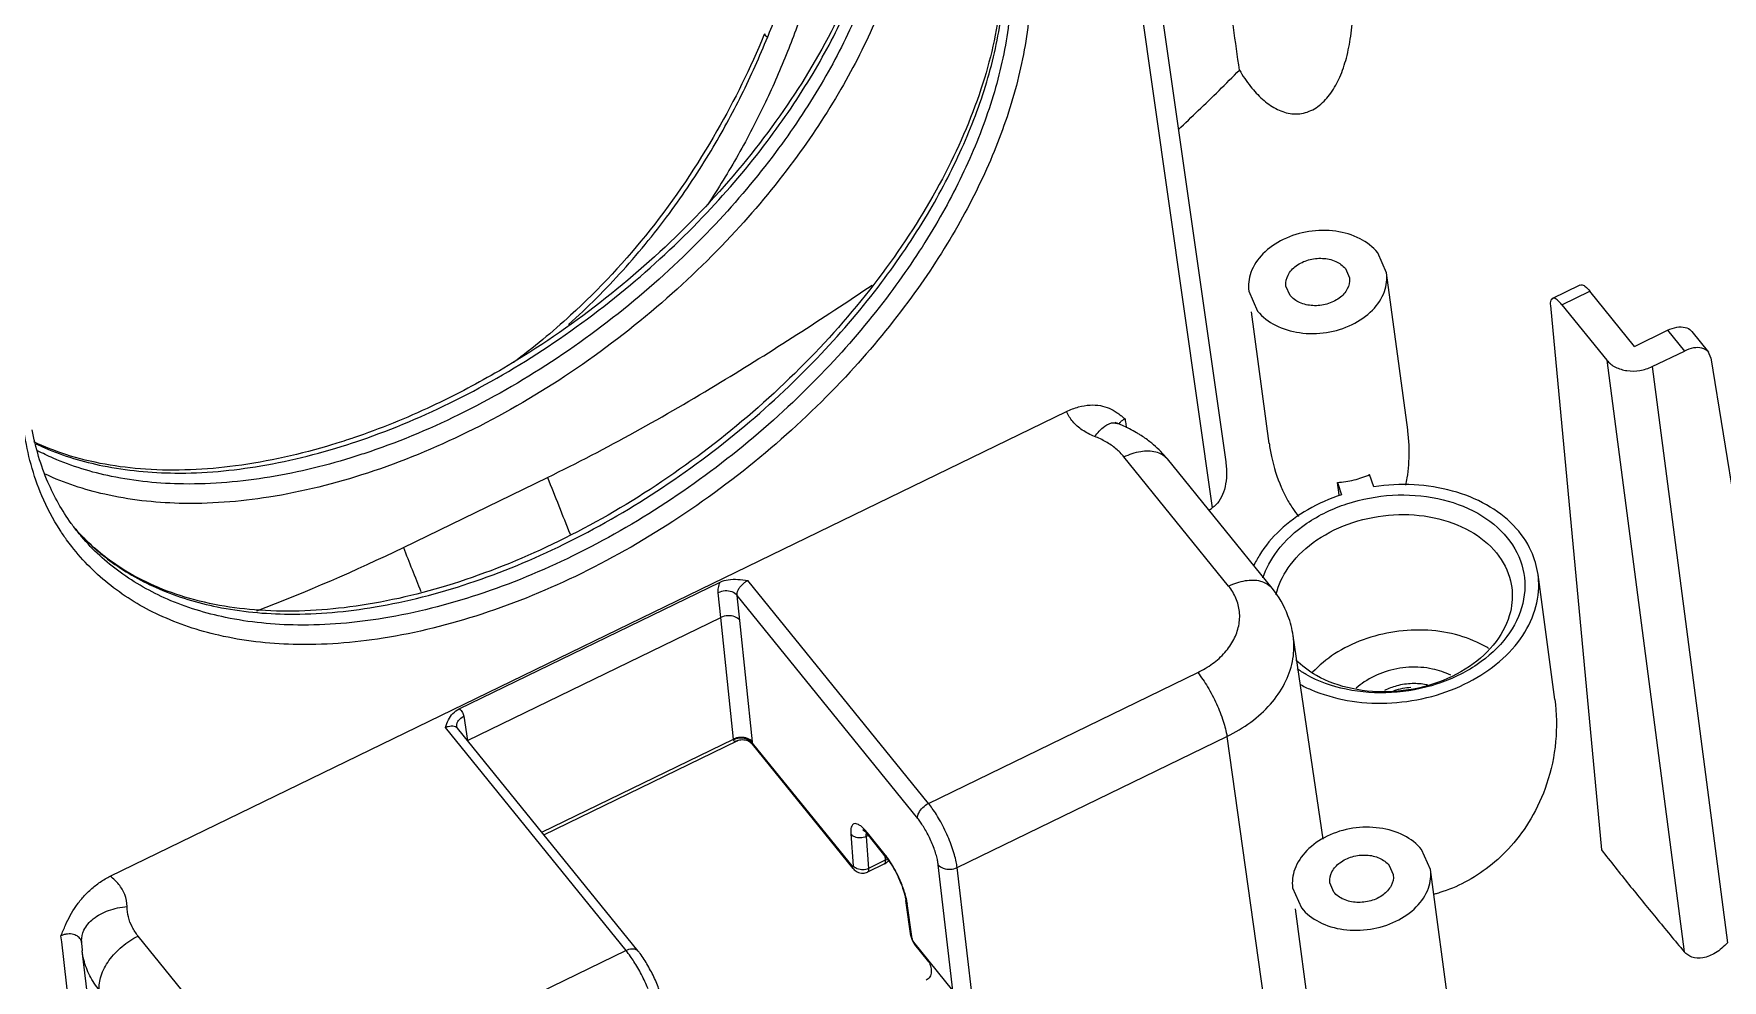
# Model space of a CAD drawing. Header units: inches. Extents: x 157915 to 159347, y -49911 to -48898.
# Drawn here: x 158972.61 to 159001.9, y -49771.88 to -49755.45 of the extents above; entities that cross this region are included whole.
import ezdxf

# ---------------------------------------------------------------- set-up
doc = ezdxf.new("R2010")
doc.units = ezdxf.units.IN
doc.header["$LTSCALE"] = 2
doc.header["$MEASUREMENT"] = 0
doc.layers.get('0').update_dxf_attribs({"linetype": 'CONTINUOUS'})

msp = doc.modelspace()

# ---------------------------------------------------------------- linework, layer by layer
at = {"color": 7, "linetype": 'Continuous'}
for p, q in [((158991.82, -49752.57), (158993.29, -49762.883)), ((158991.533, -49753.003), (158993.056, -49763.683)), ((158996.081, -49759.6), (158995.928, -49759.254)), ((158995.366, -49759.527), (158995.436, -49759.687)), ((158996.447, -49762.329), (158996.081, -49759.6)), ((158993.691, -49759.921), (158993.844, -49760.267)), ((158994.407, -49759.993), (158994.336, -49759.834)), ((158998.955, -49760.047), (158999.442, -49759.81)), ((158999.123, -49760.157), (158999.609, -49759.921)), ((159000.383, -49760.878), (158999.609, -49759.921)), ((158994.045, -49762.562), (158993.739, -49760.281)), ((158998.924, -49760.17), (158999.81, -49769.62)), ((158999.123, -49760.157), (158999.902, -49761.119)), ((159000.383, -49760.878), (159000.956, -49760.599)), ((159000.956, -49760.599), (159001.247, -49760.959)), ((159001.374, -49760.618), (159001.666, -49760.979)), ((158999.902, -49761.119), (159001.244, -49771.388)), ((159000.689, -49761.23), (159001.247, -49760.959)), ((159001.708, -49761.075), (159001.666, -49760.979)), ((159001.708, -49761.075), (159002.132, -49763.714)), ((159000.689, -49761.23), (159001.995, -49771.23)), ((158973.939, -49770.076), (158990.529, -49762.009)), ((158993.341, -49765.04), (158991.525, -49762.797)), ((158994.094, -49765.076), (158992.278, -49762.833)), ((158979.023, -49764.369), (158981.524, -49763.153)), ((158995.227, -49763.239), (158995.298, -49763.453)), ((158995.256, -49763.458), (158995.227, -49763.239)), ((158995.858, -49763.318), (158995.787, -49763.105)), ((158973.385, -49764.113), (158973.384, -49764.112)), ((158979.994, -49767.171), (158984.52, -49764.97)), ((158988.134, -49768.812), (158985, -49764.942)), ((158998.999, -49767.006), (158998.709, -49764.836)), ((158984.532, -49765.584), (158984.485, -49765.154)), ((158984.861, -49765.634), (158984.813, -49765.203)), ((158987.946, -49769.072), (158984.813, -49765.203)), ((158980.137, -49767.722), (158984.532, -49765.584)), ((158984.753, -49767.694), (158984.532, -49765.584)), ((158985.081, -49767.744), (158984.861, -49765.634)), ((158994.98, -49769.431), (158994.461, -49765.904)), ((158988.134, -49768.812), (158992.804, -49766.541)), ((158980.07, -49767.3), (158980.137, -49767.722)), ((158982.886, -49771.364), (158979.752, -49767.494)), ((158983.095, -49771.374), (158979.961, -49767.504)), ((158988.631, -49769.925), (158993.312, -49767.649)), ((158993.312, -49767.649), (158994.083, -49773.185)), ((158981.425, -49769.312), (158984.753, -49767.694)), ((158981.461, -49769.356), (158984.816, -49767.724)), ((158986.825, -49769.94), (158985.078, -49767.783)), ((158986.808, -49769.898), (158985.083, -49767.768)), ((158986.786, -49769.342), (158986.828, -49769.896)), ((158987.092, -49769.368), (158987.05, -49769.388)), ((158987.05, -49769.388), (158987.092, -49769.942)), ((158987.384, -49769.705), (158987.073, -49769.321)), ((158987.09, -49769.364), (158987.073, -49769.321)), ((158987.401, -49769.748), (158987.09, -49769.364)), ((158987.401, -49769.748), (158987.384, -49769.705)), ((158996.842, -49769.959), (158996.689, -49769.613)), ((158986.825, -49769.94), (158986.808, -49769.898)), ((158987.368, -49769.861), (158987.076, -49770.003)), ((158987.383, -49769.8), (158987.092, -49769.942)), ((158987.377, -49769.719), (158987.383, -49769.8)), ((158988.556, -49772.061), (158988.303, -49769.877)), ((158988.918, -49772.4), (158988.631, -49769.925)), ((158996.126, -49769.887), (158996.197, -49770.046)), ((158997.36, -49773.829), (158996.842, -49769.96)), ((158994.451, -49770.28), (158994.605, -49770.626)), ((158995.167, -49770.353), (158995.097, -49770.193)), ((158987.741, -49770.5), (158987.766, -49770.551)), ((158987.828, -49771.109), (158987.741, -49770.5)), ((158987.852, -49771.16), (158987.766, -49770.551)), ((158995, -49774.373), (158994.5, -49770.64)), ((158976.237, -49773.357), (158974.422, -49771.115)), ((158987.828, -49771.109), (158987.852, -49771.16)), ((158973.44, -49771.2), (158973.44, -49771.2)), ((158973.648, -49772.999), (158973.451, -49771.373)), ((158982.886, -49771.364), (158978.215, -49773.636)), ((158988.556, -49772.061), (158987.879, -49771.221)), ((158987.896, -49771.263), (158987.879, -49771.221)), ((158988.139, -49771.564), (158987.896, -49771.263)), ((158988.139, -49771.564), (158988.122, -49771.52)), ((158988.126, -49771.53), (158988.15, -49771.58))]:
    msp.add_line(p, q, dxfattribs=at)
msp.add_lwpolyline([(158984.754, -49767.706), (158984.753, -49767.7), (158984.753, -49767.694)], dxfattribs=at)
for points, start_tangent, end_tangent in [([(158985.356, -49755.478), (158985.523, -49755.047), (158985.701, -49754.534), (158985.873, -49753.968), (158986.033, -49753.35), (158986.176, -49752.683), (158986.29, -49751.997), (158986.363, -49751.407), (158986.406, -49750.899), (158986.429, -49750.446), (158986.435, -49750.025)], (0.375114, 0.926979), (-0.003296, 0.999995)), ([(158987.874, -49751.412), (158987.896, -49752.663), (158987.674, -49753.904), (158987.257, -49755.124), (158986.658, -49756.336), (158985.855, -49757.576), (158984.788, -49758.876), (158983.415, -49760.198), (158981.82, -49761.401), (158980.13, -49762.37), (158978.403, -49763.077), (158976.692, -49763.495), (158975.133, -49763.603), (158973.842, -49763.446), (158972.815, -49763.099)], (0.127363, -0.991856), (-0.907209, 0.420681)), ([(158978.179, -49762.541), (158979.824, -49761.864), (158981.436, -49760.945), (158982.961, -49759.811), (158984.288, -49758.56), (158985.335, -49757.322), (158986.13, -49756.141), (158986.729, -49754.992), (158987.16, -49753.842), (158987.414, -49752.675), (158987.457, -49751.491)], (0.948815, 0.315833), (-0.068389, 0.997659)), ([(158987.43, -49751.49), (158987.408, -49752.369), (158987.093, -49753.862), (158986.444, -49755.418), (158985.488, -49756.97), (158984.263, -49758.454), (158982.82, -49759.809), (158981.216, -49760.979), (158980.612, -49761.345)], (0.053568, -0.998564), (-0.866644, -0.498927)), ([(158987.577, -49751.638), (158987.541, -49752.833), (158987.292, -49754.01), (158986.866, -49755.169), (158986.272, -49756.325), (158985.481, -49757.511), (158984.438, -49758.755), (158983.115, -49760.01), (158981.592, -49761.146), (158979.981, -49762.066), (158978.335, -49762.741), (158978.201, -49762.784)], (0.074196, -0.997244), (-0.952997, -0.30298)), ([(159003.606, -49757.501), (159003.556, -49757.436), (159003.367, -49757.186), (159003.196, -49756.949), (159003.039, -49756.719), (159002.889, -49756.489), (159002.74, -49756.253), (159002.592, -49756.007), (159002.447, -49755.752), (159002.306, -49755.492), (159002.168, -49755.229), (159002.032, -49754.961), (159001.896, -49754.684), (159001.758, -49754.398), (159001.619, -49754.104), (159001.479, -49753.805), (159001.338, -49753.501), (159001.197, -49753.195)], (-0.619168, 0.785258), (-0.415847, 0.909434)), ([(158986.423, -49753.328), (158986.242, -49754.09), (158985.998, -49754.907), (158985.688, -49755.762), (158985.305, -49756.639), (158984.832, -49757.551), (158984.297, -49758.421)], (-0.207361, -0.978264), (-0.555326, -0.831632)), ([(158989.857, -49753.861), (158989.879, -49755.108), (158989.658, -49756.349), (158989.24, -49757.571), (158988.641, -49758.785), (158987.839, -49760.024), (158986.772, -49761.323), (158985.399, -49762.646), (158983.803, -49763.849), (158982.112, -49764.82), (158980.383, -49765.526), (158978.672, -49765.944), (158977.113, -49766.052), (158975.823, -49765.894), (158974.787, -49765.543), (158973.948, -49765.031), (158973.269, -49764.352), (158973.181, -49764.235)], (0.127364, -0.991856), (-0.584775, 0.811195)), ([(158989.56, -49754.087), (158989.524, -49755.279), (158989.276, -49756.457), (158988.85, -49757.617), (158988.255, -49758.773), (158987.464, -49759.96), (158986.422, -49761.203), (158985.099, -49762.458), (158983.575, -49763.595), (158981.963, -49764.515), (158980.316, -49765.19), (158978.686, -49765.597), (158977.191, -49765.716), (158975.94, -49765.584), (158974.93, -49765.267), (158974.109, -49764.799), (158973.44, -49764.18), (158973.385, -49764.113)], (0.074198, -0.997244), (-0.629824, 0.776738)), ([(158989.413, -49753.938), (158989.391, -49754.818), (158989.076, -49756.311), (158988.427, -49757.867), (158987.471, -49759.42), (158986.246, -49760.904), (158984.802, -49762.258), (158983.198, -49763.428), (158981.499, -49764.366), (158979.774, -49765.033), (158978.095, -49765.402), (158976.531, -49765.46), (158975.15, -49765.204), (158974.009, -49764.649), (158973.388, -49764.107)], (0.053568, -0.998564), (-0.675093, 0.737733)), ([(158973.388, -49764.108), (158973.971, -49764.628), (158974.787, -49765.089), (158975.793, -49765.4), (158977.041, -49765.526), (158978.533, -49765.401), (158980.161, -49764.991), (158981.807, -49764.313), (158983.42, -49763.393), (158984.946, -49762.258), (158986.273, -49761.007), (158987.319, -49759.769), (158988.114, -49758.588), (158988.713, -49757.439), (158989.144, -49756.288), (158989.398, -49755.12), (158989.44, -49753.94)], (0.672955, -0.739683), (-0.068391, 0.997659)), ([(158993.528, -49756.082), (158993.721, -49756.365), (158993.929, -49756.587), (158994.158, -49756.749), (158994.406, -49756.835), (158994.673, -49756.82), (158994.914, -49756.695), (158995.113, -49756.481), (158995.269, -49756.203), (158995.383, -49755.873), (158995.459, -49755.496), (158995.491, -49755.075), (158995.475, -49754.608), (158995.456, -49754.437)], (0.507711, -0.861528), (-0.13098, 0.991385)), ([(158993.528, -49756.082), (158993.323, -49754.6)], (-0.136999, 0.990571), (-0.136867, 0.990589)), ([(158985.279, -49755.475), (158984.464, -49757.139), (158983.303, -49758.858), (158981.925, -49760.339), (158980.936, -49761.158)], (-0.382668, -0.923886), (-0.801342, -0.598207)), ([(158981.891, -49760.496), (158982.83, -49759.559), (158983.688, -49758.501), (158984.361, -49757.482), (158984.891, -49756.511), (158985.344, -49755.507)], (0.743272, 0.66899), (0.377562, 0.925984)), ([(158985.289, -49755.451), (158985.279, -49755.475)], (-0.38111, -0.92453), (-0.382668, -0.923886)), ([(158985.294, -49755.452), (158985.294, -49755.467), (158985.344, -49755.507)], (-0.213063, -0.977039), (0.847872, -0.530201)), ([(158985.344, -49755.507), (158985.356, -49755.478)], (0.377122, 0.926164), (0.375114, 0.926979)), ([(158992.469, -49757.111), (158992.815, -49756.785), (158993.528, -49756.082)], (0.731598, 0.681736), (0.70304, 0.71115)), ([(158995.928, -49759.254), (158995.62, -49759.01), (158995.201, -49758.88), (158994.733, -49758.885), (158994.289, -49759.023), (158993.936, -49759.273), (158993.727, -49759.597), (158993.691, -49759.921)], (-0.629288, 0.777173), (0.131358, -0.991335)), ([(158994.336, -49759.834), (158994.335, -49759.823), (158994.372, -49759.64), (158994.512, -49759.481), (158994.725, -49759.378), (158994.97, -49759.35), (158995.199, -49759.403), (158995.366, -49759.527)], (-0.135033, 0.990841), (0.629288, -0.777173)), ([(158993.844, -49760.267), (158994.152, -49760.511), (158994.572, -49760.64), (158995.039, -49760.636), (158995.483, -49760.498), (158995.837, -49760.248), (158996.045, -49759.924), (158996.081, -49759.6)], (0.629288, -0.777173), (-0.131358, 0.991335)), ([(158995.436, -49759.687), (158995.437, -49759.697), (158995.4, -49759.88), (158995.261, -49760.039), (158995.047, -49760.143), (158994.802, -49760.171), (158994.573, -49760.118), (158994.407, -49759.993)], (0.135033, -0.990841), (-0.629288, 0.777173)), ([(158981.524, -49763.153), (158984.527, -49761.501), (158987.156, -49759.814)], (0.899307, 0.437318), (0.830032, 0.557716)), ([(158999.123, -49760.157), (158999.038, -49760.071), (158998.97, -49760.043), (158998.956, -49760.049)], (-0.629288, 0.777173), (-0.848384, -0.529382)), ([(158999.443, -49759.812), (158999.457, -49759.807), (158999.523, -49759.835), (158999.609, -49759.921)], (0.845287, 0.534312), (0.629288, -0.777173)), ([(158998.956, -49760.049), (158998.93, -49760.078), (158998.924, -49760.17)], (-0.848384, -0.529382), (0.0934, -0.995629)), ([(159000.956, -49760.599), (159001.117, -49760.546), (159001.261, -49760.549), (159001.365, -49760.608), (159001.373, -49760.618)], (0.899307, 0.437318), (0.625101, -0.780544)), ([(159001.666, -49760.979), (159001.658, -49760.969), (159001.553, -49760.91), (159001.408, -49760.906), (159001.247, -49760.959)], (-0.625393, 0.78031), (-0.899307, -0.437318)), ([(158999.902, -49761.119), (159000.05, -49761.237), (159000.252, -49761.299), (159000.476, -49761.296), (159000.689, -49761.23)], (0.629288, -0.777173), (0.899307, 0.437318)), ([(158980.612, -49761.345), (158979.517, -49761.917), (158978.156, -49762.467)], (-0.866644, -0.498927), (-0.946944, -0.3214)), ([(158990.528, -49762.009), (158990.738, -49761.93), (158990.938, -49761.896), (158991.116, -49761.907), (158991.268, -49761.953), (158991.405, -49762.029), (158991.468, -49762.076)], (0.899334, 0.437262), (0.789223, -0.614106)), ([(158991.015, -49762.442), (158990.801, -49762.33), (158990.637, -49762.183), (158990.529, -49762.009)], (-0.932853, 0.360258), (-0.390265, 0.920702)), ([(158991.468, -49762.076), (158991.496, -49762.097)], (0.789223, -0.614106), (0.779271, -0.626687)), ([(158973.067, -49764.067), (158972.751, -49763.471), (158972.446, -49762.367)], (-0.54176, 0.840533), (-0.150074, 0.988675)), ([(158973.262, -49763.952), (158972.857, -49763.236), (158972.585, -49762.329)], (-0.585259, 0.810847), (-0.181391, 0.983411)), ([(158991.015, -49762.442), (158991.191, -49762.266), (158991.352, -49762.204), (158991.405, -49762.217)], (0.611241, 0.791445), (0.92304, -0.384704)), ([(158991.395, -49762.209), (158991.374, -49762.197)], (-0.869327, 0.494238), (-0.870903, 0.491456)), ([(158991.405, -49762.215), (158991.395, -49762.209)], (-0.894448, 0.447171), (-0.869327, 0.494238)), ([(158991.489, -49762.247), (158991.406, -49762.214)], (-0.918448, 0.395542), (-0.93286, 0.360239)), ([(158991.438, -49762.229), (158991.455, -49762.202), (158991.493, -49762.165)], (0.460546, 0.887636), (0.798188, 0.602408)), ([(158991.8, -49762.411), (158991.744, -49762.377), (158991.489, -49762.247)], (-0.844694, 0.53525), (-0.918448, 0.395542)), ([(158991.493, -49762.165), (158991.543, -49762.136)], (0.798188, 0.602408), (0.912328, 0.409461)), ([(158991.496, -49762.097), (158991.543, -49762.136)], (0.779271, -0.626687), (0.772158, -0.635431)), ([(158991.543, -49762.136), (158991.552, -49762.191)], (0.151966, -0.988386), (0.151947, -0.988389)), ([(158991.552, -49762.191), (158991.567, -49762.291)], (0.151947, -0.988389), (0.151918, -0.988393)), ([(158996.414, -49763.29), (158996.439, -49763.162), (158996.466, -49762.937), (158996.474, -49762.702), (158996.461, -49762.451), (158996.447, -49762.333)], (0.217895, 0.975972), (-0.131719, 0.991287)), ([(158978.108, -49762.483), (158977.792, -49762.584), (158976.112, -49762.953), (158974.548, -49763.011), (158973.167, -49762.755), (158972.615, -49762.538)], (-0.948238, -0.317559), (-0.904954, 0.42551)), ([(158972.646, -49762.568), (158972.805, -49762.641)], (0.902728, -0.430212), (0.918636, -0.395105)), ([(158972.805, -49762.641), (158973.812, -49762.951), (158975.06, -49763.077), (158976.552, -49762.952), (158978.142, -49762.553)], (0.918636, -0.395105), (0.949815, 0.312811)), ([(158978.156, -49762.467), (158978.108, -49762.483)], (-0.946944, -0.3214), (-0.948238, -0.317559)), ([(158978.142, -49762.553), (158978.179, -49762.541)], (0.949815, 0.312811), (0.948815, 0.315833)), ([(158991.525, -49762.797), (158991.386, -49762.656), (158991.213, -49762.536), (158991.015, -49762.442)], (-0.629288, 0.777173), (-0.93286, 0.360239)), ([(158991.974, -49762.534), (158991.8, -49762.411)], (-0.785436, 0.618943), (-0.844694, 0.53525)), ([(158992.278, -49762.833), (158992.038, -49762.586), (158991.974, -49762.534)], (-0.629288, 0.777173), (-0.785436, 0.618943)), ([(158994.044, -49762.557), (158994.084, -49762.792), (158994.254, -49763.324)], (0.130973, -0.991386), (0.39747, -0.917615)), ([(158978.201, -49762.784), (158976.706, -49763.148), (158975.211, -49763.267), (158973.959, -49763.136), (158972.948, -49762.819), (158972.677, -49762.69)], (-0.952997, -0.30298), (-0.8886, 0.458684)), ([(158991.525, -49762.797), (158991.817, -49762.702), (158992.076, -49762.709), (158992.261, -49762.814)], (0.899307, 0.437318), (0.686452, -0.727175)), ([(158992.261, -49762.814), (158992.264, -49762.817), (158992.278, -49762.833)], (0.686452, -0.727175), (0.6242, -0.781265)), ([(158993.291, -49762.885), (158993.302, -49763), (158993.296, -49763.215), (158993.252, -49763.408), (158993.17, -49763.569), (158993.056, -49763.683)], (0.13993, -0.990161), (-0.826237, -0.563322)), ([(158981.524, -49763.153), (158981.915, -49764.136)], (0.367719, -0.929937), (0.371679, -0.928361)), ([(158995.227, -49763.239), (158995.516, -49763.197), (158995.787, -49763.105)], (0.998362, 0.057215), (0.912783, 0.408445)), ([(158995.298, -49763.453), (158994.717, -49763.713), (158994.232, -49764.07), (158993.876, -49764.501), (158993.773, -49764.693)], (-0.948827, -0.315796), (-0.41867, -0.908138)), ([(158993.936, -49764.898), (158994.181, -49764.435), (158994.698, -49763.949), (158995.393, -49763.611), (158996.182, -49763.462), (158996.97, -49763.519), (158997.662, -49763.776), (158998.175, -49764.202)], (0.311249, 0.950329), (0.629288, -0.777173)), ([(158994.254, -49763.324), (158994.344, -49763.512), (158994.452, -49763.692), (158994.554, -49763.833)], (0.39747, -0.917615), (0.62357, -0.781768)), ([(158998.708, -49764.836), (158998.592, -49764.434), (158998.283, -49763.987), (158997.816, -49763.63), (158997.226, -49763.389), (158996.557, -49763.282), (158995.858, -49763.318)], (-0.133606, 0.991035), (-0.98842, -0.151743)), ([(158992.998, -49763.722), (158993.056, -49763.683)], (0.827572, 0.56136), (0.826237, 0.563322)), ([(158994.181, -49765.12), (158994.41, -49764.674), (158994.873, -49764.239), (158995.496, -49763.936), (158996.203, -49763.802), (158996.909, -49763.853), (158997.529, -49764.084), (158997.988, -49764.465)], (0.286451, 0.958095), (0.629288, -0.777173)), ([(158973.181, -49764.235), (158973.067, -49764.067)], (-0.584775, 0.811195), (-0.54176, 0.840533)), ([(158973.32, -49764.03), (158973.262, -49763.952)], (-0.606548, 0.795047), (-0.585259, 0.810847)), ([(158973.385, -49764.113), (158973.32, -49764.03)], (-0.629379, 0.777098), (-0.606548, 0.795047)), ([(158973.388, -49764.107), (158973.32, -49764.031)], (-0.675093, 0.737733), (-0.653808, 0.756661)), ([(158973.323, -49764.034), (158973.388, -49764.108)], (0.653, -0.757358), (0.672955, -0.739683)), ([(158976.481, -49765.469), (158979.023, -49764.369)], (0.932942, 0.360027), (0.899307, 0.437318)), ([(158979.023, -49764.369), (158979.326, -49765.132)], (0.36772, -0.929937), (0.370657, -0.92877)), ([(158998.175, -49764.202), (158998.447, -49764.745), (158998.444, -49765.34)], (0.629288, -0.777173), (-0.229867, -0.973222)), ([(158997.988, -49764.465), (158998.232, -49764.951), (158998.252, -49765.061)], (0.629288, -0.777173), (0.129959, -0.991519)), ([(158984.485, -49765.154), (158984.488, -49765.07), (158984.52, -49764.97)], (-0.109555, 0.993981), (0.408949, 0.912557)), ([(158984.52, -49764.97), (158984.66, -49764.929), (158984.825, -49764.923), (158985, -49764.942)], (0.899307, 0.437318), (0.990228, -0.139456)), ([(158984.813, -49765.203), (158984.815, -49765.161), (158984.83, -49765.112), (158984.861, -49765.058), (158984.905, -49765.009), (158984.953, -49764.97), (158985, -49764.942)], (-0.109555, 0.993981), (0.899307, 0.437318)), ([(158993.341, -49765.04), (158993.632, -49764.945), (158993.892, -49764.952), (158994.08, -49765.06), (158994.094, -49765.076)], (0.899307, 0.437318), (0.6242, -0.781264)), ([(158994.574, -49766.743), (158994.768, -49766.836), (158995.397, -49767.023), (158996.085, -49767.07), (158996.78, -49766.975), (158997.429, -49766.744), (158997.984, -49766.396), (158998.403, -49765.955), (158998.654, -49765.456), (158998.718, -49764.936), (158998.708, -49764.836)], (0.880021, -0.474934), (-0.133606, 0.991035)), ([(158984.813, -49765.203), (158984.725, -49765.142), (158984.605, -49765.124), (158984.485, -49765.154)], (-0.629288, 0.777173), (-0.904366, -0.426758)), ([(158992.804, -49766.541), (158993.062, -49766.385), (158993.276, -49766.191), (158993.43, -49765.967), (158993.516, -49765.727), (158993.529, -49765.483), (158993.468, -49765.25), (158993.341, -49765.04)], (0.899307, 0.437318), (-0.629288, 0.777173)), ([(158994.461, -49765.903), (158994.37, -49765.553), (158994.094, -49765.076)], (-0.146219, 0.989252), (-0.629288, 0.777173)), ([(158994.163, -49765.189), (158994.181, -49765.12)], (0.229867, 0.973222), (0.286451, 0.958095)), ([(158998.252, -49765.061), (158998.229, -49765.484), (158997.982, -49766), (158997.519, -49766.435), (158996.897, -49766.737), (158996.19, -49766.871), (158995.483, -49766.82), (158994.863, -49766.59), (158994.505, -49766.32)], (0.129959, -0.991519), (-0.708635, 0.705576)), ([(158984.86, -49765.633), (158984.773, -49765.573), (158984.653, -49765.555), (158984.532, -49765.584)], (-0.629288, 0.777173), (-0.904366, -0.426758)), ([(158998.444, -49765.34), (158998.168, -49765.915), (158997.651, -49766.401), (158996.956, -49766.739), (158996.167, -49766.888), (158995.379, -49766.831), (158994.686, -49766.574), (158994.528, -49766.474)], (-0.229867, -0.973222), (-0.820325, 0.571897)), ([(158997.852, -49766.12), (158997.821, -49766.102), (158997.342, -49765.899), (158996.796, -49765.807), (158996.225, -49765.832), (158995.672, -49765.973), (158995.179, -49766.218), (158994.798, -49766.536)], (-0.853061, 0.521811), (-0.680994, -0.732289)), ([(158993.312, -49767.649), (158993.725, -49767.399), (158994.065, -49767.089), (158994.311, -49766.732), (158994.448, -49766.349), (158994.468, -49765.96), (158994.461, -49765.903)], (0.899307, 0.437318), (-0.146177, 0.989258)), ([(158997.193, -49766.588), (158996.879, -49766.479), (158996.468, -49766.449), (158996.057, -49766.527), (158995.695, -49766.703), (158995.554, -49766.814)], (-0.891633, 0.45276), (-0.735118, -0.677939)), ([(158992.804, -49766.541), (158992.974, -49766.787), (158993.13, -49767.084), (158993.248, -49767.386), (158993.312, -49767.649)], (0.629288, -0.777173), (0.137933, -0.990442)), ([(158996.79, -49766.756), (158996.77, -49766.752), (158996.527, -49766.732), (158996.256, -49766.772), (158996.045, -49766.854)], (-0.978917, 0.204261), (-0.892046, -0.451945)), ([(158996.213, -49766.85), (158996.362, -49766.813), (158996.504, -49766.796)], (0.952634, 0.30412), (0.998295, 0.058365)), ([(158998.999, -49767.006), (158999.014, -49767.739), (158998.858, -49768.476), (158998.583, -49769.079), (158998.24, -49769.551), (158997.859, -49769.909), (158997.441, -49770.181), (158997.003, -49770.361)], (0.132604, -0.991169), (-0.955827, -0.29393)), ([(158979.752, -49767.494), (158979.805, -49767.363)], (0.336608, 0.941645), (0.453565, 0.891223)), ([(158979.805, -49767.363), (158979.884, -49767.251), (158979.994, -49767.171)], (0.453565, 0.891223), (0.899307, 0.437318)), ([(158979.982, -49767.372), (158980.07, -49767.3)], (0.588318, 0.808629), (0.894165, 0.447737)), ([(158979.994, -49767.171), (158980.047, -49767.231), (158980.07, -49767.3)], (0.808993, -0.587818), (0.156215, -0.987723)), ([(158979.752, -49767.494), (158979.802, -49767.475), (158979.855, -49767.466), (158979.906, -49767.47), (158979.945, -49767.489), (158979.961, -49767.504)], (0.899307, 0.437318), (0.629952, -0.776634)), ([(158979.952, -49767.485), (158979.95, -49767.464), (158979.982, -49767.372)], (-0.166748, 0.986), (0.588318, 0.808629)), ([(158979.961, -49767.504), (158979.952, -49767.489), (158979.951, -49767.486)], (-0.629288, 0.777173), (-0.29211, 0.956385)), ([(158984.802, -49767.676), (158984.753, -49767.694)], (-0.964263, -0.264946), (-0.904314, -0.426869)), ([(158984.805, -49767.687), (158984.754, -49767.706)], (-0.969127, -0.246561), (-0.90383, -0.427892)), ([(158984.814, -49767.725), (158984.793, -49767.733), (158984.765, -49767.732), (158984.754, -49767.706)], (-0.897623, -0.440764), (-0.021483, 0.999769)), ([(158984.873, -49767.665), (158984.802, -49767.676)], (-0.998878, -0.04736), (-0.964263, -0.264946)), ([(158984.874, -49767.678), (158984.805, -49767.687)], (-0.999726, -0.023424), (-0.969127, -0.246561)), ([(158984.814, -49767.724), (158984.854, -49767.711)], (0.893551, 0.448961), (0.980558, 0.19623)), ([(158984.854, -49767.711), (158984.953, -49767.709), (158985.033, -49767.742)], (0.980558, 0.19623), (0.823489, -0.567332)), ([(158984.994, -49767.683), (158984.873, -49767.665)], (-0.932277, 0.361745), (-0.998878, -0.04736)), ([(158984.995, -49767.701), (158984.874, -49767.678)], (-0.916956, 0.398989), (-0.999726, -0.023424)), ([(158985.081, -49767.744), (158984.994, -49767.683)], (-0.626129, 0.77972), (-0.932277, 0.361745)), ([(158985.083, -49767.768), (158984.995, -49767.701)], (-0.599885, 0.800086), (-0.916956, 0.398989)), ([(158985.033, -49767.742), (158985.062, -49767.766)], (0.823489, -0.567332), (0.720194, -0.693773)), ([(158985.062, -49767.766), (158985.079, -49767.785)], (0.720194, -0.693773), (0.631353, -0.775496)), ([(158985.083, -49767.756), (158985.081, -49767.744)], (-0.079259, 0.996854), (-0.10414, 0.994563)), ([(158985.083, -49767.768), (158985.083, -49767.756)], (-0.052247, 0.998634), (-0.079259, 0.996854)), ([(158987.946, -49769.072), (158987.965, -49768.979), (158988.033, -49768.884), (158988.134, -49768.812)], (-0.109555, 0.993981), (0.899307, 0.437318)), ([(158988.631, -49769.925), (158988.615, -49769.825), (158988.585, -49769.705), (158988.541, -49769.568), (158988.485, -49769.422), (158988.418, -49769.274), (158988.345, -49769.132), (158988.27, -49769.005), (158988.199, -49768.898), (158988.134, -49768.812)], (-0.121291, 0.992617), (-0.629283, 0.777177)), ([(158988.303, -49769.877), (158988.292, -49769.805), (158988.271, -49769.718), (158988.24, -49769.619), (158988.199, -49769.513), (158988.151, -49769.406), (158988.099, -49769.304), (158988.045, -49769.212), (158987.993, -49769.135), (158987.946, -49769.072)], (-0.114931, 0.993373), (-0.629278, 0.77718)), ([(158986.877, -49769.164), (158986.841, -49769.165), (158986.813, -49769.186), (158986.794, -49769.224), (158986.786, -49769.277), (158986.786, -49769.342)], (-0.983972, 0.178323), (0.075276, -0.997163)), ([(158986.857, -49769.394), (158986.786, -49769.342)], (-0.923439, 0.383745), (-0.610759, 0.791817)), ([(158986.953, -49769.411), (158986.857, -49769.394)], (-0.999445, -0.033306), (-0.923439, 0.383745)), ([(158986.969, -49769.213), (158986.92, -49769.18), (158986.877, -49769.164)], (-0.774535, 0.632531), (-0.983972, 0.178323)), ([(158987.05, -49769.388), (158986.953, -49769.411)], (-0.904041, -0.427446), (-0.999445, -0.033306)), ([(158987.073, -49769.321), (158987.02, -49769.261), (158986.969, -49769.213)], (-0.62929, 0.777171), (-0.774535, 0.632531)), ([(158987.005, -49769.271), (158986.996, -49769.271), (158987.011, -49769.281), (158987.065, -49769.335)], (-0.983276, 0.182121), (0.624684, -0.780878)), ([(158987.05, -49769.341), (158987.049, -49769.364)], (-0.073486, -0.997296), (0.003557, -0.999994)), ([(158987.049, -49769.364), (158987.05, -49769.388)], (0.003557, -0.999994), (0.065712, -0.997839)), ([(158987.052, -49769.323), (158987.05, -49769.341)], (-0.161623, -0.986853), (-0.073486, -0.997296)), ([(158987.065, -49769.335), (158987.089, -49769.364)], (0.624684, -0.780878), (0.623859, -0.781537)), ([(158996.689, -49769.613), (158996.381, -49769.369), (158995.961, -49769.24), (158995.494, -49769.244), (158995.049, -49769.382), (158994.696, -49769.632), (158994.487, -49769.956), (158994.451, -49770.28)], (-0.629288, 0.777173), (0.131358, -0.991335)), ([(158987.411, -49769.74), (158987.384, -49769.705)], (-0.601008, 0.799243), (-0.629285, 0.777175)), ([(158995.097, -49770.193), (158995.096, -49770.182), (158995.133, -49770), (158995.272, -49769.841), (158995.485, -49769.737), (158995.731, -49769.709), (158995.959, -49769.762), (158996.126, -49769.887)], (-0.135033, 0.990841), (0.629288, -0.777173)), ([(158999.81, -49769.62), (159000.286, -49770.221), (159000.758, -49770.8), (159001.244, -49771.388)], (0.614529, -0.788894), (0.637381, -0.770548)), ([(158986.819, -49769.908), (158986.808, -49769.898)], (-0.999558, -0.029735), (-0.629422, 0.777064)), ([(158986.828, -49769.896), (158986.819, -49769.908)], (0.075625, -0.997136), (-0.999558, -0.029735)), ([(158986.825, -49769.94), (158986.83, -49769.947), (158986.899, -49770.001)], (0.632139, -0.774855), (0.891358, -0.453301)), ([(158986.844, -49769.913), (158986.828, -49769.896)], (-0.731173, 0.682192), (-0.610757, 0.791818)), ([(158986.899, -49769.948), (158986.844, -49769.913)], (-0.923441, 0.38374), (-0.731173, 0.682192)), ([(158986.995, -49769.965), (158986.899, -49769.948)], (-0.999445, -0.033311), (-0.923441, 0.38374)), ([(158987.092, -49769.942), (158986.995, -49769.965)], (-0.90404, -0.427448), (-0.999445, -0.033311)), ([(158987.092, -49769.942), (158987.084, -49769.997), (158987.076, -49770.001)], (0.095049, -0.995473), (-0.964514, -0.26403)), ([(158987.38, -49769.846), (158987.367, -49769.86)], (-0.462491, -0.886624), (-0.848359, -0.529422)), ([(158987.368, -49769.861), (158987.397, -49769.844), (158987.442, -49769.8)], (0.900378, 0.435108), (0.586477, 0.809966)), ([(158987.383, -49769.8), (158987.38, -49769.846)], (0.094756, -0.995501), (-0.462491, -0.886624)), ([(158987.423, -49769.776), (158987.383, -49769.8)], (-0.78484, -0.619698), (-0.904043, -0.427442)), ([(158987.401, -49769.748), (158987.446, -49769.808)], (0.630407, -0.776265), (0.57692, -0.816801)), ([(158987.607, -49770.07), (158987.554, -49769.966), (158987.497, -49769.868), (158987.44, -49769.78), (158987.411, -49769.74)], (-0.430677, 0.902506), (-0.601008, 0.799243)), ([(158987.446, -49769.808), (158987.541, -49769.96)], (0.57692, -0.816801), (0.484983, -0.874524)), ([(158987.541, -49769.96), (158987.631, -49770.144), (158987.701, -49770.329)], (0.484983, -0.874524), (0.29904, -0.954241)), ([(158988.303, -49769.877), (158988.391, -49769.937), (158988.511, -49769.955), (158988.631, -49769.925)], (0.632476, -0.77458), (0.904417, 0.426649)), ([(158994.605, -49770.626), (158994.912, -49770.87), (158995.332, -49771), (158995.8, -49770.995), (158996.244, -49770.857), (158996.597, -49770.607), (158996.806, -49770.283), (158996.842, -49769.959)], (0.629288, -0.777173), (-0.131358, 0.991335)), ([(158973.083, -49771.113), (158973.162, -49770.924), (158973.245, -49770.756), (158973.341, -49770.601), (158973.458, -49770.45), (158973.6, -49770.306), (158973.763, -49770.178), (158973.939, -49770.076)], (0.376516, 0.92641), (0.899301, 0.43733)), ([(158974.23, -49770.604), (158974.189, -49770.396), (158974.087, -49770.218), (158973.939, -49770.076)], (-0.015842, 0.999875), (-0.800928, 0.59876)), ([(158986.899, -49770.001), (158986.994, -49770.023)], (0.891358, -0.453301), (0.999769, 0.021497)), ([(158986.994, -49770.023), (158987.076, -49770.003)], (0.999769, 0.021497), (0.899735, 0.436437)), ([(158987.654, -49770.176), (158987.607, -49770.07)], (-0.384625, 0.923073), (-0.430677, 0.902506)), ([(158987.727, -49770.38), (158987.695, -49770.281), (158987.654, -49770.176)], (-0.281323, 0.959613), (-0.384625, 0.923073)), ([(158996.196, -49770.046), (158996.198, -49770.057), (158996.16, -49770.24), (158996.021, -49770.399), (158995.808, -49770.502), (158995.563, -49770.53), (158995.334, -49770.477), (158995.167, -49770.353)], (0.135033, -0.990841), (-0.629288, 0.777173)), ([(158987.701, -49770.329), (158987.738, -49770.479), (158987.742, -49770.5)], (0.29904, -0.954241), (0.14594, -0.989293)), ([(158987.766, -49770.551), (158987.751, -49770.471), (158987.727, -49770.38)], (-0.140409, 0.990094), (-0.281323, 0.959613)), ([(158997.003, -49770.361), (158996.956, -49770.376), (158996.9, -49770.391)], (-0.955827, -0.29393), (-0.967773, -0.251826)), ([(158973.44, -49771.2), (158973.481, -49771.015), (158973.644, -49770.815), (158973.907, -49770.671), (158974.23, -49770.604)], (-0.009062, 0.999959), (0.997601, 0.069229)), ([(158974.422, -49771.115), (158974.318, -49770.956), (158974.253, -49770.783), (158974.23, -49770.604)], (-0.629288, 0.777173), (-0.015842, 0.999875)), ([(158973.3, -49771.086), (158973.25, -49771.078), (158973.196, -49771.079), (158973.14, -49771.09), (158973.083, -49771.113)], (-0.967999, 0.250955), (-0.885903, -0.463871)), ([(158973.279, -49772.752), (158973.181, -49771.932), (158973.083, -49771.113)], (-0.11901, 0.992893), (-0.118875, 0.992909)), ([(158973.441, -49771.227), (158973.434, -49771.195), (158973.413, -49771.157), (158973.382, -49771.126), (158973.343, -49771.102), (158973.3, -49771.086)], (-0.119884, 0.992788), (-0.967999, 0.250955)), ([(158973.749, -49772.056), (158973.778, -49771.807), (158973.916, -49771.54), (158974.142, -49771.297), (158974.422, -49771.115)], (-0.121111, 0.992639), (0.899307, 0.437318)), ([(158987.828, -49771.109), (158987.829, -49771.116), (158987.851, -49771.188), (158987.889, -49771.254), (158987.896, -49771.264)], (0.137008, -0.99057), (0.631886, -0.775062)), ([(158987.857, -49771.18), (158987.852, -49771.16)], (-0.342916, 0.939366), (-0.140123, 0.990134)), ([(158973.44, -49771.2), (158973.442, -49771.258), (158973.446, -49771.315)], (0.015842, -0.999875), (0.085315, -0.996354)), ([(158973.446, -49771.315), (158973.451, -49771.373)], (0.085315, -0.996354), (0.11994, -0.992781)), ([(158973.749, -49772.056), (158973.583, -49771.803), (158973.48, -49771.528), (158973.451, -49771.373)], (-0.629288, 0.777173), (-0.12007, 0.992765)), ([(158982.886, -49771.364), (158982.992, -49771.335), (158983.075, -49771.356), (158983.094, -49771.374)], (0.899307, 0.437318), (0.622713, -0.78245)), ([(158982.963, -49771.467), (158982.886, -49771.364)], (-0.574405, 0.818571), (-0.629382, 0.777096)), ([(158983.521, -49772.283), (158983.52, -49772.279), (158983.47, -49772.079), (158983.382, -49771.854), (158983.264, -49771.625), (158983.129, -49771.418), (158983.094, -49771.374)], (-0.161146, 0.986931), (-0.628312, 0.777962)), ([(158987.879, -49771.221), (158987.867, -49771.202), (158987.857, -49771.18)], (-0.629154, 0.777281), (-0.342916, 0.939366)), ([(159001.995, -49771.23), (159001.785, -49771.408), (159001.568, -49771.492), (159001.378, -49771.48), (159001.244, -49771.388)], (-0.663221, -0.748423), (-0.637381, 0.770548)), ([(158983.022, -49771.555), (158982.963, -49771.467)], (-0.537879, 0.843022), (-0.574405, 0.818571)), ([(158983.268, -49772.028), (158983.154, -49771.784), (158983.022, -49771.555)], (-0.384709, 0.923038), (-0.537879, 0.843022)), ([(158988.14, -49771.564), (158988.144, -49771.57)], (0.589975, -0.807422), (0.543215, -0.839594)), ([(158988.144, -49771.57), (158988.15, -49771.579)], (0.543215, -0.839594), (0.634389, -0.773014)), ([(158988.15, -49771.58), (158988.168, -49771.634)], (0.378397, -0.925644), (0.271914, -0.962321)), ([(158988.168, -49771.634), (158988.182, -49771.736), (158988.155, -49771.825)], (0.271914, -0.962321), (-0.531165, -0.847268)), ([(158988.155, -49771.825), (158988.093, -49771.882)], (-0.531165, -0.847268), (-0.89932, -0.43729))]:
    msp.add_spline(points, degree=3, dxfattribs=dict(at, start_tangent=start_tangent, end_tangent=end_tangent))

doc.saveas('drawing.dxf')
